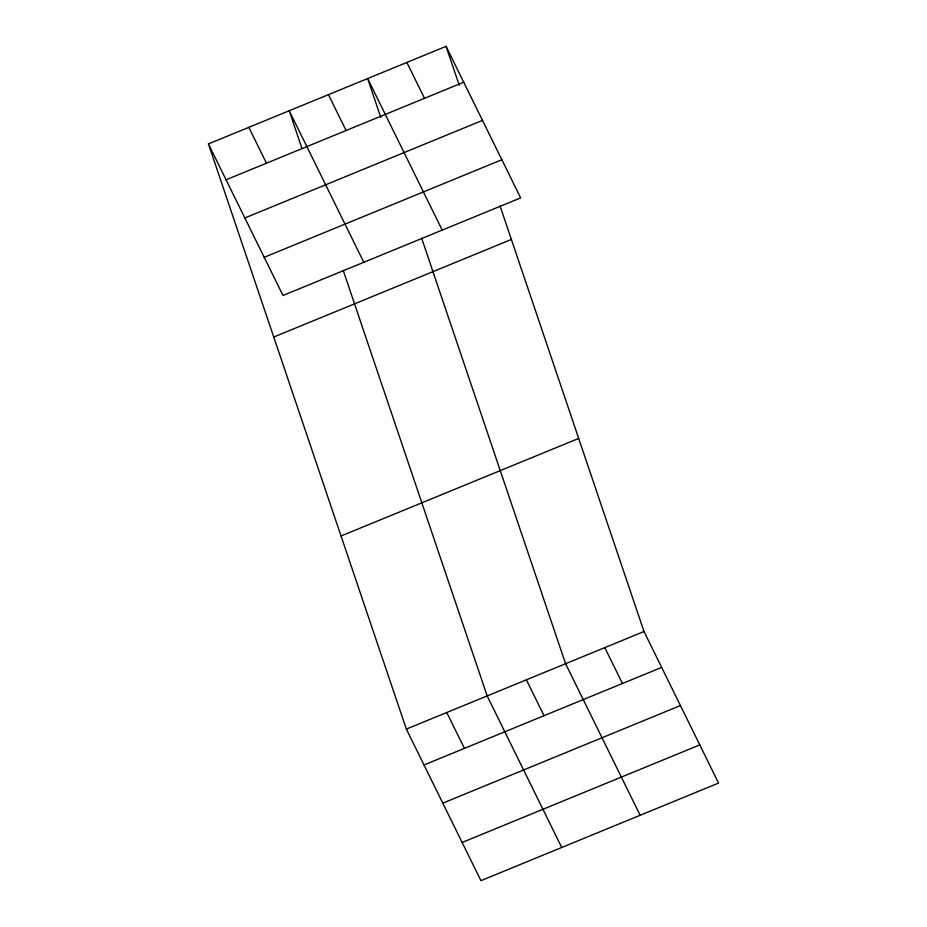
<?xml version="1.0" encoding="UTF-8"?>
<svg xmlns="http://www.w3.org/2000/svg" width="927" height="927" viewBox="0 0 927 927"><rect width="100%" height="100%" fill="white"/><g stroke="black" fill="none" stroke-linecap="round" stroke-linejoin="round"><path stroke-width="1.39" d="M208.424 143.928L446.072 46.35L520.638 197.903L282.99 295.481L208.424 143.928L406.362 729.097L480.928 880.65L718.576 783.072L644.01 631.519L500.047 205.933M226.072 179.792L463.72 82.213M244.855 217.972L482.503 120.394M264.207 257.3L501.855 159.722M273.743 337.034L511.391 239.456M341.043 535.991L578.691 438.413M406.362 729.097L644.01 631.519M424.01 764.972L661.658 667.394M442.793 803.141L680.441 705.563M462.144 842.469L699.792 744.891M406.86 62.445L424.508 98.32M442.214 230.105L367.648 78.552L380.8 117.439M604.798 647.625L622.446 683.489M328.436 94.647L346.084 130.522M640.151 815.273L565.586 663.72L421.623 238.135M363.79 262.306L289.224 110.753L301.924 148.297M526.374 679.827L544.022 715.69M248.818 127.335L266.466 163.21M561.727 847.475L487.162 695.922L343.199 270.336M446.756 712.515L464.404 748.379M446.072 46.35L459.224 85.238"/></g></svg>
